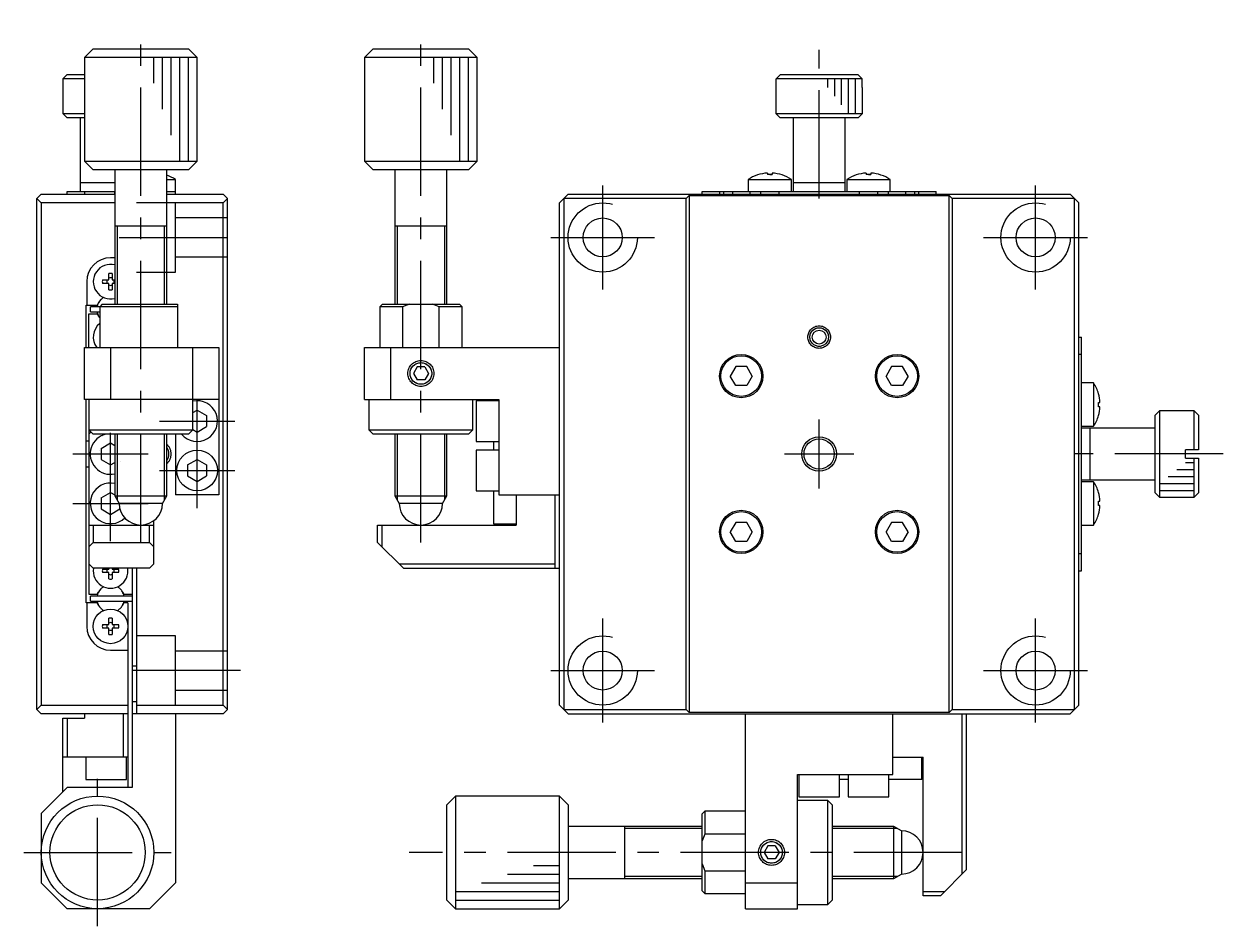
# Model space of a CAD drawing. Extents: x 145 to 476, y -5 to 168.
# Drawn here: x 337.5 to 476, y 30.9 to 135 of the extents above; entities that cross this region are included whole.
import ezdxf

# ---------------------------------------------------------------- set-up
doc = ezdxf.new("R2010")
doc.units = 0
doc.header["$LTSCALE"] = 10
doc.linetypes.add('CENTER', pattern=[2, 1.25, -0.25, 0.25, -0.25])
doc.linetypes.add('DASHED', pattern=[3.5, 2, -1.5])
doc.layers.get('0').update_dxf_attribs({"linetype": 'CONTINUOUS'})
doc.layers.add('CENTER', color=1, linetype='CENTER')

msp = doc.modelspace()

# ---------------------------------------------------------------- linework, layer by layer
at = {"color": 7, "linetype": 'CONTINUOUS'}
for p, q in [((345.5, 132.15), (344.5, 131.15)), ((345.5, 132.15), (356.5, 132.15)), ((357.5, 131.15), (356.5, 132.15)), ((377.85, 132.15), (376.85, 131.15)), ((377.85, 132.15), (388.85, 132.15)), ((389.85, 131.15), (388.85, 132.15)), ((357.5, 131.15), (344.5, 131.15)), ((344.5, 131.15), (344.5, 119.15)), ((357.5, 119.15), (357.5, 131.15)), ((389.85, 131.15), (376.85, 131.15)), ((376.85, 131.15), (376.85, 119.15)), ((389.85, 119.15), (389.85, 131.15)), ((342.5, 129.15), (342, 128.65)), ((342.5, 129.15), (344.5, 129.15)), ((424.877868, 129.150436), (424.374629, 128.65)), ((424.87743, 129.15), (433.82257, 129.15)), ((433.82257, 129.15), (434.325371, 128.65)), ((344.5, 128.65), (342, 128.65)), ((342, 128.65), (342, 124.65)), ((424.375501, 127.65), (424.35, 127.65)), ((424.35, 127.65), (424.35, 124.65)), ((424.374629, 127.65), (424.374629, 128.65)), ((434.325371, 128.65), (424.375501, 128.65)), ((434.325371, 127.65), (434.325371, 128.65)), ((434.35, 127.65), (434.325371, 127.65)), ((434.35, 124.65), (434.35, 127.65)), ((342, 124.65), (344.5, 124.65)), ((342, 124.65), (342.5, 124.15)), ((424.35, 124.65), (434.35, 124.65)), ((424.35, 124.65), (424.85, 124.15)), ((433.85, 124.15), (434.35, 124.65)), ((344.5, 124.15), (342.5, 124.15)), ((344, 124.15), (344, 115.65)), ((433.85, 124.15), (424.85, 124.15)), ((426.35, 124.15), (426.35, 115.65)), ((432.35, 115.65), (432.35, 124.15)), ((344.5, 119.15), (345.5, 118.15)), ((344.5, 119.15), (357.5, 119.15)), ((356.5, 118.15), (357.5, 119.15)), ((376.85, 119.15), (377.85, 118.15)), ((376.85, 119.15), (389.85, 119.15)), ((388.85, 118.15), (389.85, 119.15)), ((356.5, 118.15), (345.5, 118.15)), ((348, 118.15), (348, 102.65)), ((354, 102.65), (354, 118.15)), ((388.85, 118.15), (377.85, 118.15)), ((380.35, 118.15), (380.35, 102.650019)), ((386.35, 102.650019), (386.35, 118.15)), ((423.388331, 117.784953), (423.388331, 117.612916)), ((423.391679, 117.784953), (423.391679, 117.613087)), ((423.911669, 117.784953), (423.911669, 117.784757)), ((423.927875, 117.784953), (423.927875, 117.613087)), ((434.788331, 117.784953), (434.788331, 117.612916)), ((434.791679, 117.784953), (434.791679, 117.613087)), ((435.311669, 117.784953), (435.311669, 117.784757)), ((435.327875, 117.784953), (435.327875, 117.613087)), ((348, 116.65), (344, 116.65)), ((354, 117.041657), (354.999948, 117.041657)), ((355, 115.35), (355, 117.041657)), ((421.15, 117.041657), (421.15, 115.65)), ((421.15, 117.041657), (426.15, 117.041657)), ((422.388044, 117.619429), (422.393111, 117.612581)), ((422.389763, 117.612581), (422.388044, 117.619429)), ((423.901891, 117.612581), (423.381902, 117.612581)), ((423.65, 117.619429), (423.918098, 117.612581)), ((424.911956, 117.619429), (424.906889, 117.612581)), ((426.15, 115.65), (426.15, 117.041657)), ((432.35, 116.65), (426.35, 116.65)), ((432.55, 117.041657), (432.55, 115.65)), ((432.55, 117.041657), (437.55, 117.041657)), ((433.788044, 117.619429), (433.793111, 117.612581)), ((433.789763, 117.612581), (433.788044, 117.619429)), ((435.301891, 117.612581), (434.781902, 117.612581)), ((435.05, 117.619429), (435.318098, 117.612581)), ((436.311956, 117.619429), (436.306889, 117.612581)), ((437.55, 115.65), (437.55, 117.041657)), ((339, 114.85), (339.5, 115.35)), ((339.5, 115.35), (348, 115.35)), ((342.5, 115.35), (342.5, 115.65)), ((342.5, 115.65), (348, 115.65)), ((354, 115.65), (355, 115.65)), ((354, 115.35), (360.5, 115.35)), ((361, 114.85), (360.5, 115.35)), ((400.35, 115.35), (399.35, 114.35)), ((400.35, 115.35), (458.35, 115.35)), ((414, 114.85), (414.35, 115.2)), ((414.35, 115.2), (414.35, 55.5)), ((414.35, 115.2), (444.35, 115.2)), ((415.85, 115.35), (415.85, 115.65)), ((415.85, 115.65), (442.85, 115.65)), ((417.85, 115.65), (417.85, 115.35)), ((418.35, 115.35), (418.35, 115.65)), ((419.35, 115.65), (419.35, 115.35)), ((421.35, 115.65), (421.35, 115.35)), ((422.575, 115.65), (422.575, 115.35002)), ((424.725, 115.35002), (424.725, 115.65)), ((433.975, 115.65), (433.975, 115.35002)), ((436.125, 115.35002), (436.125, 115.65)), ((437.35, 115.35), (437.35, 115.65)), ((439.35, 115.35), (439.35, 115.65)), ((440.35, 115.65), (440.35, 115.35)), ((440.85, 115.35), (440.85, 115.65)), ((442.85, 115.35), (442.85, 115.65)), ((444.35, 55.5), (444.35, 115.2)), ((444.35, 115.2), (444.7, 114.85)), ((459.35, 114.35), (458.35, 115.35)), ((339, 55.85), (339, 114.85)), ((339.5, 114.35), (339, 114.85)), ((339.5, 114.35), (339.5, 56.35)), ((348, 114.35), (339.5, 114.35)), ((360.5, 114.35), (354, 114.35)), ((361, 114.85), (360.5, 114.35)), ((360.5, 56.35), (360.5, 114.35)), ((361, 55.85), (361, 114.85)), ((399.35, 56.35), (399.35, 114.35)), ((399.85, 114.85), (399.85, 55.85)), ((414, 114.85), (399.85, 114.85)), ((414, 55.85), (414, 114.85)), ((444.7, 114.85), (444.7, 55.85)), ((458.85, 114.85), (444.7, 114.85)), ((458.85, 55.85), (458.85, 114.85)), ((459.35, 56.35), (459.35, 114.35)), ((354.000005, 111.65), (347.999995, 111.65)), ((386.350005, 111.65), (380.349995, 111.65)), ((348, 108), (347.5, 108)), ((346.571291, 105.45), (347.3, 105.45)), ((347.3, 105.45), (347.3, 106.178709)), ((347.7, 106.178709), (347.7, 105.45)), ((347.7, 105.45), (348, 105.45)), ((344.75, 105.25), (344.75, 102.55)), ((347.3, 105.05), (346.571291, 105.05)), ((347.3, 104.321291), (347.3, 105.05)), ((347.7, 105.05), (347.7, 104.321291)), ((348, 105.05), (347.7, 105.05)), ((344.7, 97.65), (344.7, 102.55)), ((344.7, 102.55), (345.955588, 102.55)), ((346.125185, 102.84375), (345.955588, 102.55)), ((346.55, 102.65), (346.25, 102.35)), ((346.55, 102.65), (355.25, 102.65)), ((355.25, 102.65), (355.25, 97.65)), ((378.9, 102.65), (378.6, 102.35)), ((378.9, 102.65), (387.8, 102.65)), ((382.030909, 102.65), (381.22868, 102.35)), ((385.47132, 102.35), (384.669091, 102.65)), ((388.1, 102.35), (387.8, 102.65)), ((345, 101.55), (345.955588, 101.55)), ((345, 97.65), (345, 101.55)), ((345.2, 101.75), (345.2, 102.35)), ((355.25, 102.35), (345.2, 102.35)), ((345.2, 101.75), (346.25, 101.75)), ((345.955588, 101.55), (346.125185, 101.25625)), ((346.25, 102.35), (346.25, 97.65)), ((381.22868, 102.35), (378.6, 102.35)), ((378.6, 102.35), (378.6, 97.650006)), ((381.22868, 102.35), (381.22868, 97.65)), ((388.1, 102.35), (385.47132, 102.35)), ((385.47132, 97.65), (385.47132, 102.35)), ((388.1, 97.650006), (388.1, 102.35)), ((459.35, 98.85), (459.65, 98.85)), ((459.65, 71.85), (459.65, 98.85)), ((344.5, 91.65), (344.5, 97.65)), ((344.5, 97.65), (360, 97.65)), ((347.5, 97.65), (347.5, 91.65)), ((357, 88.15), (357, 97.65)), ((360, 97.65), (360, 80.65)), ((376.85, 91.65), (376.85, 97.65)), ((376.85, 97.65), (399.35, 97.65)), ((379.85, 97.65), (379.85, 91.65)), ((459.65, 96.85), (459.35, 96.85)), ((382.916987, 95.4), (382.483975, 94.65)), ((382.483975, 94.65), (382.916987, 93.9)), ((383.783013, 95.4), (382.916987, 95.4)), ((383.783013, 95.4), (384.216025, 94.65)), ((384.216025, 94.65), (383.783013, 93.9)), ((419.714915, 95.45), (419.079829, 94.35)), ((419.714915, 93.25), (419.079829, 94.35)), ((420.985085, 95.45), (419.714915, 95.45)), ((421.620171, 94.35), (420.985085, 95.45)), ((421.620171, 94.35), (420.985085, 93.25)), ((437.714915, 95.45), (437.079829, 94.35)), ((437.714915, 93.25), (437.079829, 94.35)), ((438.985085, 95.45), (437.714915, 95.45)), ((439.620171, 94.35), (438.985085, 95.45)), ((439.620171, 94.35), (438.985085, 93.25)), ((383.783013, 93.9), (382.916987, 93.9)), ((420.985085, 93.25), (419.714915, 93.25)), ((438.985085, 93.25), (437.714915, 93.25)), ((461.041657, 93.55), (459.65, 93.55)), ((461.041657, 93.55), (461.041657, 88.55)), ((360, 91.65), (344.5, 91.65)), ((344.7, 68.15), (344.7, 91.65)), ((345, 91.65), (345, 69.15)), ((376.85, 91.65), (392.35, 91.65)), ((377.35, 91.65), (377.35, 88.15)), ((389.35, 88.15), (389.35, 91.65)), ((392.35, 91.5), (389.75, 91.5)), ((389.75, 91.5), (389.75, 86.8)), ((392.35, 91.65), (392.35, 80.65)), ((461.612581, 92.30859), (461.619436, 92.311933)), ((357, 90.131495), (357.5, 90.420171)), ((357.5, 90.420171), (358.6, 89.785085)), ((461.612581, 90.79), (461.612581, 91.31)), ((461.612581, 91.31), (461.784953, 91.31)), ((461.784953, 90.79), (461.612581, 90.79)), ((468.65, 90.35), (468.15, 89.85)), ((472.65, 90.35), (468.65, 90.35)), ((468.65, 90.35), (468.65, 80.35)), ((472.65, 85.85), (472.65, 90.35)), ((473.15, 89.85), (472.65, 90.35)), ((358.6, 89.785085), (358.6, 88.514915)), ((461.619436, 89.788067), (461.612581, 89.79141)), ((468.15, 80.85), (468.15, 89.85)), ((473.15, 89.85), (473.15, 85.85)), ((345, 88.15), (357, 88.15)), ((345, 88.15), (345.5, 87.65)), ((345.25, 87.9), (345, 87.65)), ((356.5, 87.65), (345.5, 87.65)), ((348, 87.65), (348, 80.516025)), ((354, 80.516025), (354, 87.65)), ((355, 87.65), (355, 80.65)), ((356.5, 87.65), (357, 88.15)), ((357, 88.168505), (357.5, 87.879829)), ((357.5, 87.879829), (358.6, 88.514915)), ((377.35, 88.15), (389.35, 88.15)), ((377.35, 88.15), (377.85, 87.65)), ((388.85, 87.65), (377.85, 87.65)), ((380.35, 87.649981), (380.35, 80.516025)), ((386.35, 80.516025), (386.35, 87.649981)), ((388.85, 87.65), (389.35, 88.15)), ((459.65, 88.55), (461.041657, 88.55)), ((468.15, 88.35), (459.65, 88.35)), ((460.65, 82.35), (460.65, 88.35)), ((345, 86.85), (344.7, 86.85)), ((346.4, 85.985085), (347.5, 86.620171)), ((346.4, 85.985085), (346.4, 84.714915)), ((347.5, 86.620171), (348, 86.331495)), ((389.75, 86.8), (392.35, 86.8)), ((391.75, 86.8), (391.75, 85.8)), ((346.4, 84.714915), (347.5, 84.079829)), ((356.4, 84.085085), (357.5, 84.720171)), ((357.5, 84.720171), (358.6, 84.085085)), ((392.35, 85.8), (389.75, 85.8)), ((389.75, 85.8), (389.75, 81.1)), ((473.15, 85.85), (471.65, 85.85)), ((471.65, 84.85), (471.65, 85.85)), ((471.65, 84.85), (473.15, 84.85)), ((472.65, 80.35), (472.65, 84.85)), ((473.15, 84.85), (473.15, 80.85)), ((344.7, 83.85), (345, 83.85)), ((347.5, 84.079829), (348, 84.368505)), ((356.4, 84.085085), (356.4, 82.814915)), ((358.6, 84.085085), (358.6, 82.814915)), ((356.4, 82.814915), (357.5, 82.179829)), ((357.5, 82.179829), (358.6, 82.814915)), ((459.65, 82.35), (468.15, 82.35)), ((461.041657, 82.15), (459.65, 82.15)), ((461.041657, 82.15), (461.041657, 77.15)), ((346.4, 80.285085), (347.5, 80.920171)), ((347.5, 80.920171), (348, 80.631495)), ((348, 80.516025), (348.5, 79.65)), ((348, 80.516025), (354, 80.516025)), ((353.5, 79.65), (354, 80.516025)), ((360, 80.65), (355, 80.65)), ((380.35, 80.516025), (380.85, 79.65)), ((380.350123, 80.516025), (386.35, 80.516025)), ((385.85, 79.65), (386.35, 80.516025)), ((389.75, 81.1), (392.35, 81.1)), ((391.75, 81.1), (391.75, 77.3)), ((392.35, 80.65), (399.35, 80.65)), ((394.35, 80.65), (394.35, 77.15)), ((398.85, 72.15), (398.85, 80.65)), ((461.612581, 80.90859), (461.619436, 80.911933)), ((468.15, 80.85), (468.65, 80.35)), ((468.65, 80.35), (472.65, 80.35)), ((472.65, 80.35), (473.15, 80.85)), ((346.4, 80.285085), (346.4, 79.014915)), ((346.4, 79.014915), (347.5, 78.379829)), ((347.5, 78.379829), (348.584396, 79.005906)), ((353.5, 79.65), (348.5, 79.65)), ((385.85, 79.65), (380.850103, 79.65)), ((461.612581, 79.39), (461.612581, 79.91)), ((461.612581, 79.91), (461.784953, 79.91)), ((461.784953, 79.39), (461.612581, 79.39)), ((352.5, 72.65), (352.5, 77.65)), ((461.619436, 78.388067), (461.612581, 78.39141)), ((345, 77.15), (352.5, 77.15)), ((345.5, 77.15), (345.5, 75.15)), ((352, 75.15), (352, 77.15)), ((378.35, 75.15), (378.35, 77.15)), ((378.35, 77.15), (394.35, 77.15)), ((378.85, 77.15), (378.85, 74.65)), ((391.75, 77.3), (394.35, 77.3)), ((419.714915, 77.45), (419.079829, 76.35)), ((419.714915, 75.25), (419.079829, 76.35)), ((420.985085, 77.45), (419.714915, 77.45)), ((421.620171, 76.35), (420.985085, 77.45)), ((421.620171, 76.35), (420.985085, 75.25)), ((437.714915, 77.45), (437.079829, 76.35)), ((437.714915, 75.25), (437.079829, 76.35)), ((438.985085, 77.45), (437.714915, 77.45)), ((439.620171, 76.35), (438.985085, 77.45)), ((439.620171, 76.35), (438.985085, 75.25)), ((459.65, 77.15), (461.041657, 77.15)), ((345.5, 75.15), (345, 74.65)), ((345.5, 75.15), (352, 75.15)), ((352.5, 74.65), (352, 75.15)), ((381.35, 72.15), (378.35, 75.15)), ((420.985085, 75.25), (419.714915, 75.25)), ((438.985085, 75.25), (437.714915, 75.25)), ((459.35, 73.85), (459.65, 73.85)), ((345, 72.65), (345.5, 72.15)), ((352, 72.15), (345.5, 72.15)), ((346.571291, 72.05), (347.3, 72.05)), ((347.3, 72.15), (347.3, 72.05)), ((347.7, 72.15), (347.7, 72.05)), ((347.7, 72.05), (348.428709, 72.05)), ((350, 72.15), (350, 46.85)), ((350.5, 72.15), (350.5, 55.35)), ((352.5, 72.65), (352, 72.15)), ((380.85, 72.65), (398.85, 72.65)), ((381.35, 72.15), (399.35, 72.15)), ((347.3, 71.65), (346.571291, 71.65)), ((347.3, 70.921291), (347.3, 71.65)), ((347.7, 71.65), (347.7, 70.921291)), ((348.428709, 71.65), (347.7, 71.65)), ((459.35, 71.85), (459.65, 71.85)), ((345.955588, 69.15), (346.125185, 69.44375)), ((348.874815, 69.44375), (349.044412, 69.15)), ((345.955588, 68.15), (344.7, 68.15)), ((344.75, 68.15), (344.75, 65.45)), ((345, 69.15), (345.955588, 69.15)), ((345.2, 68.35), (345.2, 68.95)), ((350, 68.95), (345.2, 68.95)), ((345.2, 68.35), (350, 68.35)), ((346.125185, 67.85625), (345.955588, 68.15)), ((349.044412, 68.15), (348.874815, 67.85625)), ((349.044412, 69.15), (350, 69.15)), ((349.5, 68.15), (349.044412, 68.15)), ((349.5, 68.15), (349.5, 46.85)), ((346.571291, 65.65), (347.3, 65.65)), ((347.3, 65.25), (346.571291, 65.25)), ((347.3, 65.65), (347.3, 66.378709)), ((347.3, 64.521291), (347.3, 65.25)), ((347.7, 66.378709), (347.7, 65.65)), ((347.7, 65.65), (348.428709, 65.65)), ((347.7, 65.25), (347.7, 64.521291)), ((348.428709, 65.25), (347.7, 65.25)), ((347.5, 62.7), (349.5, 62.7)), ((350.5, 60.85), (350, 60.85)), ((339, 55.85), (339.5, 56.35)), ((339.5, 55.35), (339, 55.85)), ((339.5, 56.35), (349.5, 56.35)), ((350.5, 56.75), (350, 56.75)), ((350.5, 56.35), (360.5, 56.35)), ((360.5, 56.35), (361, 55.85)), ((360.5, 55.35), (361, 55.85)), ((399.35, 56.35), (400.35, 55.35)), ((399.85, 55.85), (414, 55.85)), ((414.35, 55.5), (414, 55.85)), ((444.35, 55.5), (414.35, 55.5)), ((444.7, 55.85), (444.35, 55.5)), ((444.7, 55.85), (458.85, 55.85)), ((458.35, 55.35), (459.35, 56.35)), ((349.5, 55.35), (339.5, 55.35)), ((342, 46.35), (342, 54.85)), ((342, 54.85), (344.5, 54.85)), ((342.5, 54.85), (342.5, 50.35)), ((344.5, 55.35), (344.5, 54.85)), ((349, 50.35), (349, 55.35)), ((360.5, 55.35), (350, 55.35)), ((355, 55.35), (355, 35.85)), ((400.35, 55.35), (458.35, 55.35)), ((420.85, 32.85), (420.85, 55.35)), ((437.85, 48.35), (437.85, 55.35)), ((445.85, 36.85), (445.85, 55.35)), ((446.35, 55.35), (446.35, 37.35)), ((349.5, 50.35), (342, 50.35)), ((344.65, 50.35), (344.65, 47.75)), ((349.35, 47.75), (349.35, 50.35)), ((437.85, 50.35), (441.35, 50.35)), ((441.2, 47.75), (441.2, 50.35)), ((441.35, 34.35), (441.35, 50.35)), ((344.65, 47.75), (349.35, 47.75)), ((426.85, 48.35), (437.85, 48.35)), ((426.85, 32.85), (426.85, 48.35)), ((427, 48.35), (427, 45.75)), ((431.7, 45.75), (431.7, 48.35)), ((432.7, 47.75), (431.7, 47.75)), ((432.7, 48.35), (432.7, 45.75)), ((437.4, 45.75), (437.4, 48.35)), ((441.2, 47.75), (437.4, 47.75)), ((342.5, 46.85), (339.5, 43.85)), ((350, 46.85), (342.5, 46.85)), ((387.35, 45.85), (386.35, 44.85)), ((387.35, 45.85), (387.35, 32.85)), ((399.35, 45.85), (387.35, 45.85)), ((400.35, 44.85), (399.35, 45.85)), ((399.35, 32.85), (399.35, 45.85)), ((427, 45.75), (431.7, 45.75)), ((432.7, 45.75), (437.4, 45.75)), ((386.35, 33.85), (386.35, 44.85)), ((400.35, 44.85), (400.35, 33.85)), ((430.35, 45.35), (426.85, 45.35)), ((430.35, 33.35), (430.35, 45.35)), ((430.85, 44.85), (430.35, 45.35)), ((430.85, 44.85), (430.85, 33.85)), ((339.5, 43.85), (339.5, 35.85)), ((416.15, 44.1), (415.85, 43.8)), ((415.85, 34.9), (415.85, 43.8)), ((416.15, 44.1), (416.15, 41.47132)), ((420.849994, 44.1), (416.15, 44.1)), ((415.849981, 42.35), (400.35, 42.35)), ((406.85, 42.350005), (406.85, 36.349995)), ((437.983975, 42.35), (430.850019, 42.35)), ((437.983975, 36.350123), (437.983975, 42.35)), ((438.85, 41.85), (437.983975, 42.35)), ((438.85, 41.85), (438.85, 36.850103)), ((416.15, 41.47132), (415.85, 40.669091)), ((420.85, 41.47132), (416.15, 41.47132)), ((423.416987, 40.1), (422.983975, 39.35)), ((422.983975, 39.35), (423.416987, 38.6)), ((424.283013, 40.1), (423.416987, 40.1)), ((424.283013, 40.1), (424.716025, 39.35)), ((424.716025, 39.35), (424.283013, 38.6)), ((415.85, 38.030909), (416.15, 37.22868)), ((424.283013, 38.6), (423.416987, 38.6)), ((400.35, 36.35), (415.849981, 36.35)), ((416.15, 37.22868), (416.15, 34.6)), ((416.15, 37.22868), (420.85, 37.22868)), ((430.850019, 36.35), (437.983975, 36.35)), ((437.983975, 36.35), (438.85, 36.85)), ((446.35, 37.35), (443.35, 34.35)), ((339.5, 35.85), (342.5, 32.85)), ((355, 35.85), (352, 32.85)), ((415.85, 34.9), (416.15, 34.6)), ((420.85, 35.85), (426.85, 35.85)), ((441.35, 34.85), (443.85, 34.85)), ((386.35, 33.85), (387.35, 32.85)), ((399.35, 32.85), (400.35, 33.85)), ((416.15, 34.6), (420.849994, 34.6)), ((426.85, 33.35), (430.35, 33.35)), ((430.35, 33.35), (430.85, 33.85)), ((443.35, 34.35), (441.35, 34.35)), ((352, 32.85), (342.5, 32.85)), ((387.35, 32.85), (399.35, 32.85)), ((420.85, 32.85), (426.85, 32.85))]:
    msp.add_line(p, q, dxfattribs=at)
at = {"color": 3, "linetype": 'CONTINUOUS'}
for p, q in [((352.5, 128.15), (352.5, 131.15)), ((353.5, 125.15), (353.5, 131.15)), ((354.5, 122.15), (354.5, 131.15)), ((355.5, 119.15), (355.5, 131.15)), ((356.5, 119.15), (356.5, 131.15)), ((384.85, 128.15), (384.85, 131.15)), ((385.85, 125.15), (385.85, 131.15)), ((386.85, 122.15), (386.85, 131.15)), ((387.85, 119.15), (387.85, 131.15)), ((388.85, 119.15), (388.85, 131.15)), ((430.35, 127.65), (430.35, 128.65)), ((431.15, 126.65), (431.15, 128.65)), ((431.95, 125.65), (431.95, 128.65)), ((432.75, 124.65), (432.75, 128.65)), ((433.55, 124.65), (433.55, 128.65)), ((470.65, 83.55), (472.65, 83.55)), ((471.65, 84.35), (472.65, 84.35)), ((468.65, 81.95), (472.65, 81.95)), ((469.65, 82.75), (472.65, 82.75)), ((468.65, 81.15), (472.65, 81.15)), ((396.35, 37.85), (399.35, 37.85)), ((393.35, 36.85), (399.35, 36.85)), ((387.35, 34.85), (399.35, 34.85)), ((390.35, 35.85), (399.35, 35.85)), ((387.35, 33.85), (399.35, 33.85))]:
    msp.add_line(p, q, dxfattribs=at)
at = {"color": 3, "linetype": 'DASHED'}
for p, q in [((344.5, 115.65), (344.5, 115.35)), ((348, 115.35), (348, 115.65)), ((354, 114.35), (350.5, 114.35)), ((355, 106.35), (355, 114.35)), ((361, 112.6), (355, 112.6)), ((354, 111.65), (348, 111.65)), ((348.25, 111.65), (348.25, 102.65)), ((353.75, 102.65), (353.75, 111.65)), ((386.35, 111.65), (380.350123, 111.65)), ((380.6, 111.65), (380.6, 102.65002)), ((386.1, 102.65002), (386.1, 111.65)), ((355, 108.1), (361, 108.1)), ((350.5, 106.35), (355, 106.35)), ((346.577641, 87.332847), (346.575217, 87.33346)), ((348.25, 87.65), (348.25, 80.083013)), ((353.75, 80.083013), (353.75, 87.65)), ((380.6, 87.64998), (380.6, 80.083013)), ((386.1, 80.083013), (386.1, 87.64998)), ((347.614405, 86.643737), (347.615915, 86.644076)), ((346.218503, 85.745114), (346.218543, 85.746624)), ((347.105507, 84.35), (347.115915, 84.35)), ((348.7, 84.45), (348.7, 84.433485)), ((355, 64.35), (350.5, 64.35)), ((355, 56.35), (355, 64.35)), ((361, 62.6), (355, 62.6)), ((355, 58.1), (361, 58.1)), ((429.35, 48.35), (429.501081, 48.35)), ((433.55, 48.35), (433.601111, 48.35)), ((434.534043, 48.35), (435.05, 48.35)), ((406.85, 42.35), (406.85, 36.350123)), ((415.84998, 42.1), (406.85, 42.1)), ((438.416987, 42.1), (430.85002, 42.1)), ((406.85, 36.6), (415.84998, 36.6)), ((430.85002, 36.6), (438.416987, 36.6))]:
    msp.add_line(p, q, dxfattribs=at)
for centre, radius in [((404.35, 110.35), 4), ((454.35, 110.35), 4), ((429.35, 98.85), 1.3), ((429.35, 98.85), 1.075), ((383.35, 94.65), 1.5), ((383.35, 94.65), 1.25), ((404.35, 60.35), 4), ((454.35, 60.35), 4), ((423.85, 39.35), 1.5), ((423.85, 39.35), 1.25)]:
    msp.add_circle(centre, radius, dxfattribs=at)
at = {"color": 7, "linetype": 'CONTINUOUS'}
for centre, radius in [((404.35, 110.35), 2.25), ((454.35, 110.35), 2.25), ((429.35, 98.85), 1.075), ((429.35, 98.85), 0.8), ((383.35, 94.65), 1.25), ((420.35, 94.35), 2.5), ((420.35, 94.35), 2.35), ((438.35, 94.35), 2.5), ((438.35, 94.35), 2.35), ((429.35, 85.35), 2), ((429.35, 85.35), 1.75), ((357.5, 83.45), 2.35), ((420.35, 76.35), 2.5), ((420.35, 76.35), 2.35), ((438.35, 76.35), 2.5), ((438.35, 76.35), 2.35), ((347.5, 65.45), 2), ((404.35, 60.35), 2.25), ((454.35, 60.35), 2.25), ((346, 39.35), 6.5), ((346, 39.35), 5.5), ((423.85, 39.35), 1.25)]:
    msp.add_circle(centre, radius, dxfattribs=at)
for centre, radius, start, end in [((423.613669, 113.364522), 4.426171, 92.91820464, 123.82195466), ((423.686331, 113.364522), 4.426171, 56.17804534, 87.08179536), ((435.013669, 113.364522), 4.426171, 92.91820464, 123.82195466), ((435.082138, 113.357074), 4.434692, 56.18659183, 86.82347226), ((352.5, 113.3), 4.5, 56.251011, 70.528779), ((347.5, 105.25), 2.75, 90, 180), ((347.5, 105.25), 2, 75.522488, 284.477512), ((347.5, 105.25), 0.95, 167.846803, 192.153197), ((347.5, 105.25), 0.435085, 152.633517, 207.366483), ((347.5, 105.25), 0.95, 77.846803, 102.153197), ((347.5, 105.25), 0.435085, 62.633517, 117.366483), ((347.5, 105.25), 0.435085, 332.633517, 27.366483), ((347.5, 105.25), 0.435085, 242.633517, 297.366483), ((347.5, 105.25), 0.95, 257.846803, 282.153197), ((347.5, 102.050001), 1.5875, 135.000026, 169.106984), ((347.614905, 101.935095), 1.75, 121.881533, 135), ((347.5, 102.050001), 1.5875, 120.433263, 134.99975), ((347.5, 102.050001), 1.5875, 190.89309, 210), ((347.5, 102.05), 1.5875, 210, 218.056657), ((347.5, 98.85), 2, 128.682187, 216.869898), ((457.3, 91.05), 4.5, 16.285843, 33.748989), ((357.5, 89.15), 2.35, 219.665013, 102.284494), ((457.3, 91.05), 4.492483, 3.317816, 16.26943), ((457.3, 91.05), 4.492483, 343.73057, 356.682184), ((457.3, 91.05), 4.5, 326.251011, 343.714157), ((347.5, 85.35), 2.35, 101.840274, 282.284494), ((353, 85.35), 1.25, 323.130103, 36.869898), ((347.5, 79.65), 2.35, 77.715506, 314.463595), ((457.3, 79.65), 4.5, 16.285843, 33.748989), ((457.3, 79.65), 4.492483, 3.317816, 16.26943), ((351, 79.65), 2.5, 180, 0), ((383.35, 79.65), 2.5, 180, 0), ((457.3, 79.65), 4.492483, 343.73057, 356.682184), ((457.3, 79.65), 4.5, 326.251011, 343.714157), ((347.5, 71.85), 2, 171.373073, 8.626927), ((347.5, 71.85), 0.95, 167.846803, 192.153197), ((347.5, 71.85), 0.435085, 152.633517, 207.366483), ((347.5, 71.85), 0.435085, 332.633517, 27.366483), ((347.5, 71.85), 0.95, 347.846803, 12.153197), ((347.5, 71.85), 0.435085, 242.633517, 297.366483), ((347.5, 71.85), 0.95, 257.846803, 282.153197), ((347.5, 68.650001), 1.5875, 135.000026, 169.106984), ((347.614905, 68.535095), 1.75, 121.881533, 135), ((347.5, 68.650001), 1.5875, 120.433263, 134.99975), ((347.5, 68.650001), 1.5875, 44.999975, 59.566737), ((347.385095, 68.535095), 1.75, 45, 58.118467), ((347.5, 68.65), 1.5875, 30, 45), ((347.5, 68.650001), 1.5875, 10.893016, 30), ((347.5, 68.650001), 1.5875, 190.89309, 210), ((347.5, 68.650001), 1.5875, 329.999969, 349.10691), ((347.5, 68.650001), 1.5875, 210.000031, 239.566818), ((347.614905, 68.764905), 1.75, 225, 238.118467), ((347.5, 68.650001), 1.5875, 300.433182, 315.00025), ((347.385095, 68.764905), 1.75, 301.881533, 315), ((347.5, 68.65), 1.5875, 315, 330), ((347.5, 65.45), 2.75, 180, 270), ((347.5, 65.45), 0.95, 167.846803, 192.153197), ((347.5, 65.45), 0.435085, 152.633517, 207.366483), ((347.5, 65.45), 0.95, 77.846803, 102.153197), ((347.5, 65.45), 0.435085, 62.633517, 117.366483), ((347.5, 65.45), 0.435085, 332.633517, 27.366483), ((347.5, 65.45), 0.95, 347.846803, 12.153197), ((347.5, 65.45), 0.435085, 242.633517, 297.366483), ((347.5, 65.45), 0.95, 257.846803, 282.153197), ((438.85, 39.35), 2.5, 270, 90)]:
    msp.add_arc(centre, radius, start, end, dxfattribs=at)
at = {"color": 3, "linetype": 'DASHED'}
msp.add_arc((353, 85.35), 1.5, 311.810315, 48.189685, dxfattribs=at)
at = {"layer": 'CENTER', "color": 1, "linetype": 'CENTER'}
for p, q in [((351, 75.15), (351, 135)), ((383.35, 75.15), (383.35, 135)), ((429.35, 114.85), (429.35, 132)), ((404.35, 104.35), (404.35, 116.35)), ((454.35, 104.35), (454.35, 116.35)), ((348.5, 110.35), (362.5, 110.35)), ((398.35, 110.35), (410.35, 110.35)), ((448.35, 110.35), (460.35, 110.35)), ((357.5, 79.1), (357.5, 93.5)), ((347.5, 75.3), (347.5, 89.7)), ((353.15, 89.15), (361.85, 89.15)), ((429.35, 81.35), (429.35, 89.35)), ((343.15, 85.35), (351.85, 85.35)), ((425.35, 85.35), (433.35, 85.35)), ((476, 85.35), (458.85, 85.35)), ((353.15, 83.45), (361.85, 83.45)), ((343.15, 79.65), (351.85, 79.65)), ((404.35, 54.35), (404.35, 66.35)), ((454.35, 54.35), (454.35, 66.35)), ((362.5, 60.35), (348.5, 60.35)), ((398.35, 60.35), (410.35, 60.35)), ((448.35, 60.35), (460.35, 60.35)), ((346, 30.85), (346, 47.85)), ((337.5, 39.35), (354.5, 39.35)), ((445.85, 39.35), (382, 39.35))]:
    msp.add_line(p, q, dxfattribs=at)

doc.saveas('drawing.dxf')
